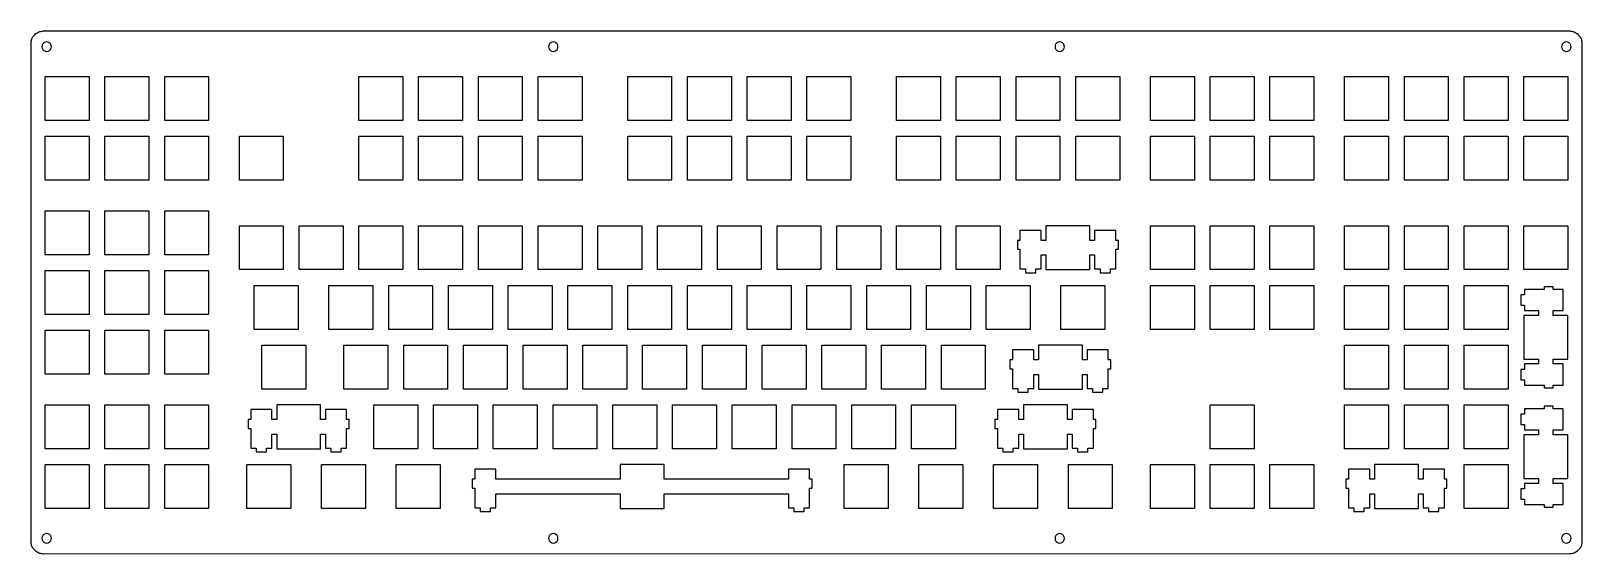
# Model space of a CAD drawing. Extents: x 0 to 495, y 0 to 167.
import ezdxf

# ---------------------------------------------------------------- set-up
doc = ezdxf.new("R2010")
doc.units = 0
doc.layers.get('0').update_dxf_attribs({"linetype": 'CONTINUOUS'})

msp = doc.modelspace()

# ---------------------------------------------------------------- linework, layer by layer
at = {"color": 0}
for p, q in [((0.09508, 163.121), (0.10749, 163.435)), ((0.10749, 163.435), (0.14469, 163.747)), ((0.14469, 163.747), (0.20533, 164.055)), ((0.20533, 164.055), (0.29077, 164.358)), ((0.29077, 164.358), (0.39963, 164.652)), ((0.39963, 164.652), (0.53055, 164.937)), ((0.53055, 164.937), (0.68489, 165.211)), ((0.68489, 165.211), (0.85852, 165.474)), ((0.85852, 165.474), (1.05282, 165.719)), ((1.05282, 165.719), (1.26642, 165.95)), ((1.26642, 165.95), (1.49793, 166.164)), ((1.49793, 166.164), (1.74322, 166.358)), ((1.74322, 166.358), (2.00504, 166.532)), ((2.00504, 166.532), (2.27928, 166.686)), ((2.27928, 166.686), (2.56453, 166.817)), ((2.56453, 166.817), (2.85805, 166.926)), ((2.85805, 166.926), (3.16122, 167.011)), ((3.16122, 167.011), (3.4699, 167.072)), ((3.4699, 167.072), (3.78135, 167.109)), ((3.78135, 167.109), (4.09554, 167.121)), ((4.21404, 163.335), (3.88193, 163.003)), ((4.09554, 167.121), (490.633, 167.121)), ((4.63158, 163.548), (4.21404, 163.335)), ((5.09598, 163.622), (4.63158, 163.548)), ((5.559, 163.548), (5.09598, 163.622)), ((5.97655, 163.335), (5.559, 163.548)), ((6.30865, 163.003), (5.97655, 163.335)), ((165.727, 163.335), (165.395, 163.003)), ((166.145, 163.548), (165.727, 163.335)), ((166.607, 163.622), (166.145, 163.548)), ((167.072, 163.548), (166.607, 163.622)), ((167.489, 163.335), (167.072, 163.548)), ((167.822, 163.003), (167.489, 163.335)), ((327.238, 163.335), (326.908, 163.003)), ((327.658, 163.548), (327.238, 163.335)), ((328.12, 163.622), (327.658, 163.548)), ((328.585, 163.548), (328.12, 163.622)), ((329.002, 163.335), (328.585, 163.548)), ((329.335, 163.003), (329.002, 163.335)), ((488.752, 163.335), (488.421, 163.003)), ((489.169, 163.548), (488.752, 163.335)), ((489.634, 163.622), (489.169, 163.548)), ((490.097, 163.548), (489.634, 163.622)), ((490.516, 163.335), (490.097, 163.548)), ((490.848, 163.003), (490.516, 163.335)), ((490.633, 167.121), (490.947, 167.109)), ((490.947, 167.109), (491.261, 167.072)), ((491.261, 167.072), (491.568, 167.011)), ((491.568, 167.011), (491.871, 166.926)), ((491.871, 166.926), (492.164, 166.817)), ((492.164, 166.817), (492.45, 166.686)), ((492.45, 166.686), (492.725, 166.532)), ((492.725, 166.532), (492.986, 166.358)), ((492.986, 166.358), (493.233, 166.164)), ((493.233, 166.164), (493.462, 165.95)), ((493.462, 165.95), (493.674, 165.719)), ((493.674, 165.719), (493.871, 165.474)), ((493.871, 165.474), (494.044, 165.211)), ((494.044, 165.211), (494.199, 164.937)), ((494.199, 164.937), (494.33, 164.652)), ((494.33, 164.652), (494.436, 164.358)), ((494.436, 164.358), (494.524, 164.055)), ((494.524, 164.055), (494.584, 163.747)), ((494.584, 163.747), (494.623, 163.435)), ((494.623, 163.435), (494.633, 163.121)), ((0.09508, 4.24575), (0.09508, 163.121)), ((3.66832, 162.585), (3.5953, 162.121)), ((3.5953, 162.121), (3.66832, 161.658)), ((3.88193, 163.003), (3.66832, 162.585)), ((3.66832, 161.658), (3.88193, 161.24)), ((3.88193, 161.24), (4.21404, 160.908)), ((4.21404, 160.908), (4.63158, 160.696)), ((4.63158, 160.696), (5.09598, 160.621)), ((5.09598, 160.621), (5.559, 160.696)), ((5.559, 160.696), (5.97655, 160.908)), ((5.97655, 160.908), (6.30865, 161.24)), ((6.52089, 162.585), (6.30865, 163.003)), ((6.30865, 161.24), (6.52089, 161.658)), ((6.59529, 162.121), (6.52089, 162.585)), ((6.52089, 161.658), (6.59529, 162.121)), ((165.181, 162.585), (165.107, 162.121)), ((165.107, 162.121), (165.181, 161.658)), ((165.395, 163.003), (165.181, 162.585)), ((165.181, 161.658), (165.395, 161.24)), ((165.395, 161.24), (165.727, 160.908)), ((165.727, 160.908), (166.145, 160.696)), ((166.145, 160.696), (166.607, 160.621)), ((166.607, 160.621), (167.072, 160.696)), ((167.072, 160.696), (167.489, 160.908)), ((167.489, 160.908), (167.822, 161.24)), ((168.034, 162.585), (167.822, 163.003)), ((167.822, 161.24), (168.034, 161.658)), ((168.107, 162.121), (168.034, 162.585)), ((168.034, 161.658), (168.107, 162.121)), ((326.694, 162.585), (326.62, 162.121)), ((326.62, 162.121), (326.694, 161.658)), ((326.908, 163.003), (326.694, 162.585)), ((326.694, 161.658), (326.908, 161.24)), ((326.908, 161.24), (327.238, 160.908)), ((327.238, 160.908), (327.658, 160.696)), ((327.658, 160.696), (328.12, 160.621)), ((328.12, 160.621), (328.585, 160.696)), ((328.585, 160.696), (329.002, 160.908)), ((329.002, 160.908), (329.335, 161.24)), ((329.547, 162.585), (329.335, 163.003)), ((329.335, 161.24), (329.547, 161.658)), ((329.62, 162.121), (329.547, 162.585)), ((329.547, 161.658), (329.62, 162.121)), ((488.206, 162.585), (488.132, 162.121)), ((488.132, 162.121), (488.206, 161.658)), ((488.421, 163.003), (488.206, 162.585)), ((488.206, 161.658), (488.421, 161.24)), ((488.421, 161.24), (488.752, 160.908)), ((488.752, 160.908), (489.169, 160.696)), ((489.169, 160.696), (489.634, 160.621)), ((489.634, 160.621), (490.097, 160.696)), ((490.097, 160.696), (490.516, 160.908)), ((490.516, 160.908), (490.848, 161.24)), ((491.06, 162.585), (490.848, 163.003)), ((490.848, 161.24), (491.06, 161.658)), ((491.134, 162.121), (491.06, 162.585)), ((491.06, 161.658), (491.134, 162.121)), ((494.633, 163.121), (494.633, 4.24575)), ((4.6192, 152.596), (18.6201, 152.596)), ((4.6192, 138.596), (4.6192, 152.596)), ((18.6201, 152.596), (18.6201, 138.596)), ((23.6706, 152.596), (37.67, 152.596)), ((23.6706, 138.596), (23.6706, 152.596)), ((37.67, 152.596), (37.67, 138.596)), ((42.7207, 152.596), (56.72, 152.596)), ((42.7207, 138.596), (42.7207, 152.596)), ((56.72, 152.596), (56.72, 138.596)), ((104.633, 152.596), (118.632, 152.596)), ((104.633, 138.596), (104.633, 152.596)), ((118.632, 152.596), (118.632, 138.596)), ((123.682, 152.596), (137.682, 152.596)), ((123.682, 138.596), (123.682, 152.596)), ((137.682, 152.596), (137.682, 138.596)), ((142.733, 152.596), (156.732, 152.596)), ((142.733, 138.596), (142.733, 152.596)), ((156.732, 152.596), (156.732, 138.596)), ((161.783, 152.596), (175.782, 152.596)), ((161.783, 138.596), (161.783, 152.596)), ((175.782, 152.596), (175.782, 138.596)), ((190.358, 152.596), (204.357, 152.596)), ((190.358, 138.596), (190.358, 152.596)), ((204.357, 152.596), (204.357, 138.596)), ((209.408, 152.596), (223.407, 152.596)), ((209.408, 138.596), (209.408, 152.596)), ((223.407, 152.596), (223.407, 138.596)), ((228.458, 152.596), (242.457, 152.596)), ((228.458, 138.596), (228.458, 152.596)), ((242.457, 152.596), (242.457, 138.596)), ((247.508, 152.596), (261.507, 152.596)), ((247.508, 138.596), (247.508, 152.596)), ((261.507, 152.596), (261.507, 138.596)), ((276.083, 152.596), (290.082, 152.596)), ((276.083, 138.596), (276.083, 152.596)), ((290.082, 152.596), (290.082, 138.596)), ((295.133, 152.596), (309.132, 152.596)), ((295.133, 138.596), (295.133, 152.596)), ((309.132, 152.596), (309.132, 138.596)), ((314.183, 152.596), (328.182, 152.596)), ((314.183, 138.596), (314.183, 152.596)), ((328.182, 152.596), (328.182, 138.596)), ((333.233, 152.596), (347.232, 152.596)), ((333.233, 138.596), (333.233, 152.596)), ((347.232, 152.596), (347.232, 138.596)), ((357.046, 152.596), (371.045, 152.596)), ((357.046, 138.596), (357.046, 152.596)), ((371.045, 152.596), (371.045, 138.596)), ((376.096, 152.596), (390.095, 152.596)), ((376.096, 138.596), (376.096, 152.596)), ((390.095, 152.596), (390.095, 138.596)), ((395.146, 152.596), (409.145, 152.596)), ((395.146, 138.596), (395.146, 152.596)), ((409.145, 152.596), (409.145, 138.596)), ((418.959, 152.596), (432.957, 152.596)), ((418.959, 138.596), (418.959, 152.596)), ((432.957, 152.596), (432.957, 138.596)), ((438.009, 152.596), (452.007, 152.596)), ((438.009, 138.596), (438.009, 152.596)), ((452.007, 152.596), (452.007, 138.596)), ((457.059, 152.596), (471.057, 152.596)), ((457.059, 138.596), (457.059, 152.596)), ((471.057, 152.596), (471.057, 138.596)), ((476.109, 152.596), (490.107, 152.596)), ((476.109, 138.596), (476.109, 152.596)), ((490.107, 152.596), (490.107, 138.596)), ((18.6201, 138.596), (4.6192, 138.596)), ((37.67, 138.596), (23.6706, 138.596)), ((56.72, 138.596), (42.7207, 138.596)), ((118.632, 138.596), (104.633, 138.596)), ((137.682, 138.596), (123.682, 138.596)), ((156.732, 138.596), (142.733, 138.596)), ((175.782, 138.596), (161.783, 138.596)), ((204.357, 138.596), (190.358, 138.596)), ((223.407, 138.596), (209.408, 138.596)), ((242.457, 138.596), (228.458, 138.596)), ((261.507, 138.596), (247.508, 138.596)), ((290.082, 138.596), (276.083, 138.596)), ((309.132, 138.596), (295.133, 138.596)), ((328.182, 138.596), (314.183, 138.596)), ((347.232, 138.596), (333.233, 138.596)), ((371.045, 138.596), (357.046, 138.596)), ((390.095, 138.596), (376.096, 138.596)), ((409.145, 138.596), (395.146, 138.596)), ((432.957, 138.596), (418.959, 138.596)), ((452.007, 138.596), (438.009, 138.596)), ((471.057, 138.596), (457.059, 138.596)), ((490.107, 138.596), (476.109, 138.596)), ((4.6192, 133.546), (18.6201, 133.546)), ((4.6192, 119.546), (4.6192, 133.546)), ((18.6201, 133.546), (18.6201, 119.546)), ((23.6706, 133.546), (37.67, 133.546)), ((23.6706, 119.546), (23.6706, 133.546)), ((37.67, 133.546), (37.67, 119.546)), ((42.7207, 133.546), (56.72, 133.546)), ((42.7207, 119.546), (42.7207, 133.546)), ((56.72, 133.546), (56.72, 119.546)), ((66.5332, 133.546), (80.5325, 133.546)), ((66.5332, 119.546), (66.5332, 133.546)), ((80.5325, 133.546), (80.5325, 119.546)), ((104.633, 133.546), (118.632, 133.546)), ((104.633, 119.546), (104.633, 133.546)), ((118.632, 133.546), (118.632, 119.546)), ((123.682, 133.546), (137.682, 133.546)), ((123.682, 119.546), (123.682, 133.546)), ((137.682, 133.546), (137.682, 119.546)), ((142.733, 133.546), (156.732, 133.546)), ((142.733, 119.546), (142.733, 133.546)), ((156.732, 133.546), (156.732, 119.546)), ((161.783, 133.546), (175.782, 133.546)), ((161.783, 119.546), (161.783, 133.546)), ((175.782, 133.546), (175.782, 119.546)), ((190.358, 133.546), (204.357, 133.546)), ((190.358, 119.546), (190.358, 133.546)), ((204.357, 133.546), (204.357, 119.546)), ((209.408, 133.546), (223.407, 133.546)), ((209.408, 119.546), (209.408, 133.546)), ((223.407, 133.546), (223.407, 119.546)), ((228.458, 133.546), (242.457, 133.546)), ((228.458, 119.546), (228.458, 133.546)), ((242.457, 133.546), (242.457, 119.546)), ((247.508, 133.546), (261.507, 133.546)), ((247.508, 119.546), (247.508, 133.546)), ((261.507, 133.546), (261.507, 119.546)), ((276.083, 133.546), (290.082, 133.546)), ((276.083, 119.546), (276.083, 133.546)), ((290.082, 133.546), (290.082, 119.546)), ((295.133, 133.546), (309.132, 133.546)), ((295.133, 119.546), (295.133, 133.546)), ((309.132, 133.546), (309.132, 119.546)), ((314.183, 133.546), (328.182, 133.546)), ((314.183, 119.546), (314.183, 133.546)), ((328.182, 133.546), (328.182, 119.546)), ((333.233, 133.546), (347.232, 133.546)), ((333.233, 119.546), (333.233, 133.546)), ((347.232, 133.546), (347.232, 119.546)), ((357.046, 133.546), (371.045, 133.546)), ((357.046, 119.546), (357.046, 133.546)), ((371.045, 133.546), (371.045, 119.546)), ((376.096, 133.546), (390.095, 133.546)), ((376.096, 119.546), (376.096, 133.546)), ((390.095, 133.546), (390.095, 119.546)), ((395.146, 133.546), (409.145, 133.546)), ((395.146, 119.546), (395.146, 133.546)), ((409.145, 133.546), (409.145, 119.546)), ((418.959, 133.546), (432.957, 133.546)), ((418.959, 119.546), (418.959, 133.546)), ((432.957, 133.546), (432.957, 119.546)), ((438.009, 133.546), (452.007, 133.546)), ((438.009, 119.546), (438.009, 133.546)), ((452.007, 133.546), (452.007, 119.546)), ((457.059, 133.546), (471.057, 133.546)), ((457.059, 119.546), (457.059, 133.546)), ((471.057, 133.546), (471.057, 119.546)), ((476.109, 133.546), (490.107, 133.546)), ((476.109, 119.546), (476.109, 133.546)), ((490.107, 133.546), (490.107, 119.546)), ((18.6201, 119.546), (4.6192, 119.546)), ((37.67, 119.546), (23.6706, 119.546)), ((56.72, 119.546), (42.7207, 119.546)), ((80.5325, 119.546), (66.5332, 119.546)), ((118.632, 119.546), (104.633, 119.546)), ((137.682, 119.546), (123.682, 119.546)), ((156.732, 119.546), (142.733, 119.546)), ((175.782, 119.546), (161.783, 119.546)), ((204.357, 119.546), (190.358, 119.546)), ((223.407, 119.546), (209.408, 119.546)), ((242.457, 119.546), (228.458, 119.546)), ((261.507, 119.546), (247.508, 119.546)), ((290.082, 119.546), (276.083, 119.546)), ((309.132, 119.546), (295.133, 119.546)), ((328.182, 119.546), (314.183, 119.546)), ((347.232, 119.546), (333.233, 119.546)), ((371.045, 119.546), (357.046, 119.546)), ((390.095, 119.546), (376.096, 119.546)), ((409.145, 119.546), (395.146, 119.546)), ((432.957, 119.546), (418.959, 119.546)), ((452.007, 119.546), (438.009, 119.546)), ((471.057, 119.546), (457.059, 119.546)), ((490.107, 119.546), (476.109, 119.546)), ((4.6192, 109.735), (18.6201, 109.735)), ((4.6192, 95.7337), (4.6192, 109.735)), ((18.6201, 109.735), (18.6201, 95.7337)), ((23.6706, 109.735), (37.67, 109.735)), ((23.6706, 95.7337), (23.6706, 109.735)), ((37.67, 109.735), (37.67, 95.7337)), ((42.7207, 109.735), (56.72, 109.735)), ((42.7207, 95.7337), (42.7207, 109.735)), ((56.72, 109.735), (56.72, 95.7337)), ((66.5332, 104.971), (80.5325, 104.971)), ((66.5332, 90.9712), (66.5332, 104.971)), ((80.5325, 104.971), (80.5325, 90.9712)), ((85.5832, 104.971), (99.5825, 104.971)), ((85.5832, 90.9712), (85.5832, 104.971)), ((99.5825, 104.971), (99.5825, 90.9712)), ((104.633, 104.971), (118.632, 104.971)), ((104.633, 90.9712), (104.633, 104.971)), ((118.632, 104.971), (118.632, 90.9712)), ((123.682, 104.971), (137.682, 104.971)), ((123.682, 90.9712), (123.682, 104.971)), ((137.682, 104.971), (137.682, 90.9712)), ((142.733, 104.971), (156.732, 104.971)), ((142.733, 90.9712), (142.733, 104.971)), ((156.732, 104.971), (156.732, 90.9712)), ((161.783, 104.971), (175.782, 104.971)), ((161.783, 90.9712), (161.783, 104.971)), ((175.782, 104.971), (175.782, 90.9712)), ((180.833, 104.971), (194.832, 104.971)), ((180.833, 90.9712), (180.833, 104.971)), ((194.832, 104.971), (194.832, 90.9712)), ((199.883, 104.971), (213.882, 104.971)), ((199.883, 90.9712), (199.883, 104.971)), ((213.882, 104.971), (213.882, 90.9712)), ((218.933, 104.971), (232.932, 104.971)), ((218.933, 90.9712), (218.933, 104.971)), ((232.932, 104.971), (232.932, 90.9712)), ((237.983, 104.971), (251.982, 104.971)), ((237.983, 90.9712), (237.983, 104.971)), ((251.982, 104.971), (251.982, 90.9712)), ((257.033, 104.971), (271.032, 104.971)), ((257.033, 90.9712), (257.033, 104.971)), ((271.032, 104.971), (271.032, 90.9712)), ((276.083, 104.971), (290.082, 104.971)), ((276.083, 90.9712), (276.083, 104.971)), ((290.082, 104.971), (290.082, 90.9712)), ((295.133, 104.971), (309.132, 104.971)), ((295.133, 90.9712), (295.133, 104.971)), ((309.132, 104.971), (309.132, 90.9712)), ((323.708, 104.971), (323.708, 100.271)), ((337.707, 104.971), (323.708, 104.971)), ((337.707, 100.271), (337.707, 104.971)), ((357.046, 104.971), (371.045, 104.971)), ((357.046, 90.9712), (357.046, 104.971)), ((371.045, 104.971), (371.045, 90.9712)), ((376.096, 104.971), (390.095, 104.971)), ((376.096, 90.9712), (376.096, 104.971)), ((390.095, 104.971), (390.095, 90.9712)), ((395.146, 104.971), (409.145, 104.971)), ((395.146, 90.9712), (395.146, 104.971)), ((409.145, 104.971), (409.145, 90.9712)), ((418.959, 104.971), (432.957, 104.971)), ((418.959, 90.9712), (418.959, 104.971)), ((432.957, 104.971), (432.957, 90.9712)), ((438.009, 104.971), (452.007, 104.971)), ((438.009, 90.9712), (438.009, 104.971)), ((452.007, 104.971), (452.007, 90.9712)), ((457.059, 104.971), (471.057, 104.971)), ((457.059, 90.9712), (457.059, 104.971)), ((471.057, 104.971), (471.057, 90.9712)), ((476.109, 104.971), (490.107, 104.971)), ((476.109, 90.9712), (476.109, 104.971)), ((490.107, 104.971), (490.107, 90.9712)), ((315.433, 100.271), (314.608, 100.271)), ((314.608, 100.271), (314.608, 97.4714)), ((322.182, 103.502), (315.433, 103.502)), ((315.433, 103.502), (315.433, 100.271)), ((322.182, 100.271), (322.182, 103.502)), ((323.708, 100.271), (322.182, 100.271)), ((339.233, 100.271), (337.707, 100.271)), ((345.983, 103.502), (339.233, 103.502)), ((339.233, 103.502), (339.233, 100.271)), ((345.983, 100.271), (345.983, 103.502)), ((346.808, 100.271), (345.983, 100.271)), ((346.808, 97.4714), (346.808, 100.271)), ((18.6201, 95.7337), (4.6192, 95.7337)), ((37.67, 95.7337), (23.6706, 95.7337)), ((56.72, 95.7337), (42.7207, 95.7337)), ((314.608, 97.4714), (315.433, 97.4714)), ((315.433, 97.4714), (315.433, 91.2012)), ((322.182, 91.2012), (322.182, 95.6716)), ((322.182, 95.6716), (323.708, 95.6716)), ((323.708, 95.6716), (323.708, 90.9712)), ((337.707, 90.9712), (337.707, 95.6716)), ((337.707, 95.6716), (339.233, 95.6716)), ((339.233, 95.6716), (339.233, 91.2012)), ((345.983, 91.2012), (345.983, 97.4714)), ((345.983, 97.4714), (346.808, 97.4714)), ((4.6192, 90.6847), (18.6201, 90.6847)), ((4.6192, 76.6837), (4.6192, 90.6847)), ((18.6201, 90.6847), (18.6201, 76.6837)), ((23.6706, 90.6847), (37.67, 90.6847)), ((23.6706, 76.6837), (23.6706, 90.6847)), ((37.67, 90.6847), (37.67, 76.6837)), ((42.7207, 90.6847), (56.72, 90.6847)), ((42.7207, 76.6837), (42.7207, 90.6847)), ((56.72, 90.6847), (56.72, 76.6837)), ((80.5325, 90.9712), (66.5332, 90.9712)), ((99.5825, 90.9712), (85.5832, 90.9712)), ((118.632, 90.9712), (104.633, 90.9712)), ((137.682, 90.9712), (123.682, 90.9712)), ((156.732, 90.9712), (142.733, 90.9712)), ((175.782, 90.9712), (161.783, 90.9712)), ((194.832, 90.9712), (180.833, 90.9712)), ((213.882, 90.9712), (199.883, 90.9712)), ((232.932, 90.9712), (218.933, 90.9712)), ((251.982, 90.9712), (237.983, 90.9712)), ((271.032, 90.9712), (257.033, 90.9712)), ((290.082, 90.9712), (276.083, 90.9712)), ((309.132, 90.9712), (295.133, 90.9712)), ((315.433, 91.2012), (317.157, 91.2012)), ((317.157, 91.2012), (317.157, 90.001)), ((317.157, 90.001), (320.457, 90.001)), ((320.457, 90.001), (320.457, 91.2012)), ((320.457, 91.2012), (322.182, 91.2012)), ((323.708, 90.9712), (337.707, 90.9712)), ((339.233, 91.2012), (340.957, 91.2012)), ((340.957, 91.2012), (340.957, 90.001)), ((340.957, 90.001), (344.257, 90.001)), ((344.257, 90.001), (344.257, 91.2012)), ((344.257, 91.2012), (345.983, 91.2012)), ((371.045, 90.9712), (357.046, 90.9712)), ((390.095, 90.9712), (376.096, 90.9712)), ((409.145, 90.9712), (395.146, 90.9712)), ((432.957, 90.9712), (418.959, 90.9712)), ((452.007, 90.9712), (438.009, 90.9712)), ((471.057, 90.9712), (457.059, 90.9712)), ((490.107, 90.9712), (476.109, 90.9712)), ((71.2943, 85.9208), (85.295, 85.9208)), ((71.2943, 71.9212), (71.2943, 85.9208)), ((85.295, 85.9208), (85.295, 71.9212)), ((95.1082, 85.9208), (109.107, 85.9208)), ((95.1082, 71.9212), (95.1082, 85.9208)), ((109.107, 85.9208), (109.107, 71.9212)), ((114.158, 85.9208), (128.157, 85.9208)), ((114.158, 71.9212), (114.158, 85.9208)), ((128.157, 85.9208), (128.157, 71.9212)), ((133.208, 85.9208), (147.207, 85.9208)), ((133.208, 71.9212), (133.208, 85.9208)), ((147.207, 85.9208), (147.207, 71.9212)), ((152.258, 85.9208), (166.257, 85.9208)), ((152.258, 71.9212), (152.258, 85.9208)), ((166.257, 85.9208), (166.257, 71.9212)), ((171.308, 85.9208), (185.307, 85.9208)), ((171.308, 71.9212), (171.308, 85.9208)), ((185.307, 85.9208), (185.307, 71.9212)), ((190.358, 85.9208), (204.357, 85.9208)), ((190.358, 71.9212), (190.358, 85.9208)), ((204.357, 85.9208), (204.357, 71.9212)), ((209.408, 85.9208), (223.407, 85.9208)), ((209.408, 71.9212), (209.408, 85.9208)), ((223.407, 85.9208), (223.407, 71.9212)), ((228.458, 85.9208), (242.457, 85.9208)), ((228.458, 71.9212), (228.458, 85.9208)), ((242.457, 85.9208), (242.457, 71.9212)), ((247.508, 85.9208), (261.507, 85.9208)), ((247.508, 71.9212), (247.508, 85.9208)), ((261.507, 85.9208), (261.507, 71.9212)), ((266.558, 85.9208), (280.557, 85.9208)), ((266.558, 71.9212), (266.558, 85.9208)), ((280.557, 85.9208), (280.557, 71.9212)), ((285.608, 85.9208), (299.607, 85.9208)), ((285.608, 71.9212), (285.608, 85.9208)), ((299.607, 85.9208), (299.607, 71.9212)), ((304.658, 85.9208), (318.657, 85.9208)), ((304.658, 71.9212), (304.658, 85.9208)), ((318.657, 85.9208), (318.657, 71.9212)), ((328.471, 85.9208), (342.47, 85.9208)), ((328.471, 71.9212), (328.471, 85.9208)), ((342.47, 85.9208), (342.47, 71.9212)), ((357.046, 85.9208), (371.045, 85.9208)), ((357.046, 71.9212), (357.046, 85.9208)), ((371.045, 85.9208), (371.045, 71.9212)), ((376.096, 85.9208), (390.095, 85.9208)), ((376.096, 71.9212), (376.096, 85.9208)), ((390.095, 85.9208), (390.095, 71.9212)), ((395.146, 85.9208), (409.145, 85.9208)), ((395.146, 71.9212), (395.146, 85.9208)), ((409.145, 85.9208), (409.145, 71.9212)), ((418.959, 85.9208), (432.957, 85.9208)), ((418.959, 71.9212), (418.959, 85.9208)), ((432.957, 85.9208), (432.957, 71.9212)), ((438.009, 85.9208), (452.007, 85.9208)), ((438.009, 71.9212), (438.009, 85.9208)), ((452.007, 85.9208), (452.007, 71.9212)), ((457.059, 85.9208), (471.057, 85.9208)), ((457.059, 71.9212), (457.059, 85.9208)), ((471.057, 85.9208), (471.057, 71.9212)), ((482.607, 84.6709), (476.338, 84.6709)), ((476.338, 84.6709), (476.338, 82.9455)), ((482.607, 85.4964), (482.607, 84.6709)), ((485.408, 85.4964), (482.607, 85.4964)), ((485.408, 84.6709), (485.408, 85.4964)), ((488.636, 84.6709), (485.408, 84.6709)), ((488.636, 77.9212), (488.636, 84.6709)), ((476.338, 82.9455), (475.139, 82.9455)), ((475.139, 82.9455), (475.139, 79.6466)), ((475.139, 79.6466), (476.338, 79.6466)), ((476.338, 79.6466), (476.338, 77.9212)), ((18.6201, 76.6837), (4.6192, 76.6837)), ((37.67, 76.6837), (23.6706, 76.6837)), ((56.72, 76.6837), (42.7207, 76.6837)), ((480.808, 76.3958), (476.109, 76.3958)), ((476.109, 76.3958), (476.109, 62.3962)), ((476.338, 77.9212), (480.808, 77.9212)), ((480.808, 77.9212), (480.808, 76.3958)), ((485.408, 76.3958), (485.408, 77.9212)), ((485.408, 77.9212), (488.636, 77.9212)), ((490.107, 76.3958), (485.408, 76.3958)), ((490.107, 62.3962), (490.107, 76.3958)), ((4.6192, 71.6347), (18.6201, 71.6347)), ((4.6192, 57.6337), (4.6192, 71.6347)), ((18.6201, 71.6347), (18.6201, 57.6337)), ((23.6706, 71.6347), (37.67, 71.6347)), ((23.6706, 57.6337), (23.6706, 71.6347)), ((37.67, 71.6347), (37.67, 57.6337)), ((42.7207, 71.6347), (56.72, 71.6347)), ((42.7207, 57.6337), (42.7207, 71.6347)), ((56.72, 71.6347), (56.72, 57.6337)), ((85.295, 71.9212), (71.2943, 71.9212)), ((109.107, 71.9212), (95.1082, 71.9212)), ((128.157, 71.9212), (114.158, 71.9212)), ((147.207, 71.9212), (133.208, 71.9212)), ((166.257, 71.9212), (152.258, 71.9212)), ((185.307, 71.9212), (171.308, 71.9212)), ((204.357, 71.9212), (190.358, 71.9212)), ((223.407, 71.9212), (209.408, 71.9212)), ((242.457, 71.9212), (228.458, 71.9212)), ((261.507, 71.9212), (247.508, 71.9212)), ((280.557, 71.9212), (266.558, 71.9212)), ((299.607, 71.9212), (285.608, 71.9212)), ((318.657, 71.9212), (304.658, 71.9212)), ((342.47, 71.9212), (328.471, 71.9212)), ((371.045, 71.9212), (357.046, 71.9212)), ((390.095, 71.9212), (376.096, 71.9212)), ((409.145, 71.9212), (395.146, 71.9212)), ((432.957, 71.9212), (418.959, 71.9212)), ((452.007, 71.9212), (438.009, 71.9212)), ((471.057, 71.9212), (457.059, 71.9212)), ((73.6769, 66.8708), (87.6762, 66.8708)), ((73.6769, 52.8712), (73.6769, 66.8708)), ((87.6762, 66.8708), (87.6762, 52.8712)), ((99.8707, 66.8708), (113.87, 66.8708)), ((99.8707, 52.8712), (99.8707, 66.8708)), ((113.87, 66.8708), (113.87, 52.8712)), ((118.921, 66.8708), (132.92, 66.8708)), ((118.921, 52.8712), (118.921, 66.8708)), ((132.92, 66.8708), (132.92, 52.8712)), ((137.971, 66.8708), (151.97, 66.8708)), ((137.971, 52.8712), (137.971, 66.8708)), ((151.97, 66.8708), (151.97, 52.8712)), ((157.021, 66.8708), (171.02, 66.8708)), ((157.021, 52.8712), (157.021, 66.8708)), ((171.02, 66.8708), (171.02, 52.8712)), ((176.071, 66.8708), (190.07, 66.8708)), ((176.071, 52.8712), (176.071, 66.8708)), ((190.07, 66.8708), (190.07, 52.8712)), ((195.121, 66.8708), (209.12, 66.8708)), ((195.121, 52.8712), (195.121, 66.8708)), ((209.12, 66.8708), (209.12, 52.8712)), ((214.171, 66.8708), (228.17, 66.8708)), ((214.171, 52.8712), (214.171, 66.8708)), ((228.17, 66.8708), (228.17, 52.8712)), ((233.221, 66.8708), (247.22, 66.8708)), ((233.221, 52.8712), (233.221, 66.8708)), ((247.22, 66.8708), (247.22, 52.8712)), ((252.271, 66.8708), (266.27, 66.8708)), ((252.271, 52.8712), (252.271, 66.8708)), ((266.27, 66.8708), (266.27, 52.8712)), ((271.321, 66.8708), (285.32, 66.8708)), ((271.321, 52.8712), (271.321, 66.8708)), ((285.32, 66.8708), (285.32, 52.8712)), ((290.371, 66.8708), (304.37, 66.8708)), ((290.371, 52.8712), (290.371, 66.8708)), ((304.37, 66.8708), (304.37, 52.8712)), ((319.801, 65.4018), (313.052, 65.4018)), ((313.052, 65.4018), (313.052, 62.1714)), ((319.801, 62.1714), (319.801, 65.4018)), ((321.327, 66.8708), (321.327, 62.1714)), ((335.326, 66.8708), (321.327, 66.8708)), ((335.326, 62.1714), (335.326, 66.8708)), ((343.601, 65.4018), (336.852, 65.4018)), ((336.852, 65.4018), (336.852, 62.1714)), ((343.601, 62.1714), (343.601, 65.4018)), ((418.959, 66.8708), (432.957, 66.8708)), ((418.959, 52.8712), (418.959, 66.8708)), ((432.957, 66.8708), (432.957, 52.8712)), ((438.009, 66.8708), (452.007, 66.8708)), ((438.009, 52.8712), (438.009, 66.8708)), ((452.007, 66.8708), (452.007, 52.8712)), ((457.059, 66.8708), (471.057, 66.8708)), ((457.059, 52.8712), (457.059, 66.8708)), ((471.057, 66.8708), (471.057, 52.8712)), ((313.052, 62.1714), (312.226, 62.1714)), ((312.226, 62.1714), (312.226, 59.3714)), ((312.226, 59.3714), (313.052, 59.3714)), ((313.052, 59.3714), (313.052, 53.1012)), ((321.327, 62.1714), (319.801, 62.1714)), ((336.852, 62.1714), (335.326, 62.1714)), ((344.427, 62.1714), (343.601, 62.1714)), ((343.601, 53.1012), (343.601, 59.3714)), ((343.601, 59.3714), (344.427, 59.3714)), ((344.427, 59.3714), (344.427, 62.1714)), ((476.109, 62.3962), (480.808, 62.3962)), ((480.808, 60.8707), (476.338, 60.8707)), ((476.338, 60.8707), (476.338, 59.1467)), ((480.808, 62.3962), (480.808, 60.8707)), ((485.408, 60.8707), (485.408, 62.3962)), ((485.408, 62.3962), (490.107, 62.3962)), ((488.636, 60.8707), (485.408, 60.8707)), ((488.636, 54.1211), (488.636, 60.8707)), ((18.6201, 57.6337), (4.6192, 57.6337)), ((37.67, 57.6337), (23.6706, 57.6337)), ((56.72, 57.6337), (42.7207, 57.6337)), ((319.801, 53.1012), (319.801, 57.5716)), ((319.801, 57.5716), (321.327, 57.5716)), ((321.327, 57.5716), (321.327, 52.8712)), ((335.326, 52.8712), (335.326, 57.5716)), ((335.326, 57.5716), (336.852, 57.5716)), ((336.852, 57.5716), (336.852, 53.1012)), ((476.338, 59.1467), (475.139, 59.1467)), ((475.139, 59.1467), (475.139, 55.8465)), ((475.139, 55.8465), (476.338, 55.8465)), ((476.338, 55.8465), (476.338, 54.1211)), ((87.6762, 52.8712), (73.6769, 52.8712)), ((113.87, 52.8712), (99.8707, 52.8712)), ((132.92, 52.8712), (118.921, 52.8712)), ((151.97, 52.8712), (137.971, 52.8712)), ((171.02, 52.8712), (157.021, 52.8712)), ((190.07, 52.8712), (176.071, 52.8712)), ((209.12, 52.8712), (195.121, 52.8712)), ((228.17, 52.8712), (214.171, 52.8712)), ((247.22, 52.8712), (233.221, 52.8712)), ((266.27, 52.8712), (252.271, 52.8712)), ((285.32, 52.8712), (271.321, 52.8712)), ((304.37, 52.8712), (290.371, 52.8712)), ((313.052, 53.1012), (314.777, 53.1012)), ((314.777, 53.1012), (314.777, 51.901)), ((314.777, 51.901), (318.076, 51.901)), ((318.076, 51.901), (318.076, 53.1012)), ((318.076, 53.1012), (319.801, 53.1012)), ((321.327, 52.8712), (335.326, 52.8712)), ((336.852, 53.1012), (338.577, 53.1012)), ((338.577, 53.1012), (338.577, 51.901)), ((338.577, 51.901), (341.876, 51.901)), ((341.876, 51.901), (341.876, 53.1012)), ((341.876, 53.1012), (343.601, 53.1012)), ((432.957, 52.8712), (418.959, 52.8712)), ((452.007, 52.8712), (438.009, 52.8712)), ((471.057, 52.8712), (457.059, 52.8712)), ((476.338, 54.1211), (482.607, 54.1211)), ((482.607, 54.1211), (482.607, 53.2956)), ((482.607, 53.2956), (485.408, 53.2956)), ((485.408, 53.2956), (485.408, 54.1211)), ((485.408, 54.1211), (488.636, 54.1211)), ((4.6192, 47.8208), (18.6201, 47.8208)), ((4.6192, 33.8212), (4.6192, 47.8208)), ((18.6201, 47.8208), (18.6201, 33.8212)), ((23.6706, 47.8208), (37.67, 47.8208)), ((23.6706, 33.8212), (23.6706, 47.8208)), ((37.67, 47.8208), (37.67, 33.8212)), ((42.7207, 47.8208), (56.72, 47.8208)), ((42.7207, 33.8212), (42.7207, 47.8208)), ((56.72, 47.8208), (56.72, 33.8212)), ((76.9137, 46.3518), (70.1629, 46.3518)), ((70.1629, 46.3518), (70.1629, 43.1214)), ((76.9137, 43.1214), (76.9137, 46.3518)), ((78.438, 47.8208), (78.438, 43.1214)), ((92.4387, 47.8208), (78.438, 47.8208)), ((92.4387, 43.1214), (92.4387, 47.8208)), ((100.714, 46.3518), (93.9631, 46.3518)), ((93.9631, 46.3518), (93.9631, 43.1214)), ((100.714, 43.1214), (100.714, 46.3518)), ((109.396, 47.8208), (123.395, 47.8208)), ((109.396, 33.8212), (109.396, 47.8208)), ((123.395, 47.8208), (123.395, 33.8212)), ((128.446, 47.8208), (142.445, 47.8208)), ((128.446, 33.8212), (128.446, 47.8208)), ((142.445, 47.8208), (142.445, 33.8212)), ((147.496, 47.8208), (161.495, 47.8208)), ((147.496, 33.8212), (147.496, 47.8208)), ((161.495, 47.8208), (161.495, 33.8212)), ((166.546, 47.8208), (180.545, 47.8208)), ((166.546, 33.8212), (166.546, 47.8208)), ((180.545, 47.8208), (180.545, 33.8212)), ((185.596, 47.8208), (199.595, 47.8208)), ((185.596, 33.8212), (185.596, 47.8208)), ((199.595, 47.8208), (199.595, 33.8212)), ((204.646, 47.8208), (218.645, 47.8208)), ((204.646, 33.8212), (204.646, 47.8208)), ((218.645, 47.8208), (218.645, 33.8212)), ((223.696, 47.8208), (237.695, 47.8208)), ((223.696, 33.8212), (223.696, 47.8208)), ((237.695, 47.8208), (237.695, 33.8212)), ((242.746, 47.8208), (256.745, 47.8208)), ((242.746, 33.8212), (242.746, 47.8208)), ((256.745, 47.8208), (256.745, 33.8212)), ((261.796, 47.8208), (275.795, 47.8208)), ((261.796, 33.8212), (261.796, 47.8208)), ((275.795, 47.8208), (275.795, 33.8212)), ((280.846, 47.8208), (294.845, 47.8208)), ((280.846, 33.8212), (280.846, 47.8208)), ((294.845, 47.8208), (294.845, 33.8212)), ((315.039, 46.3518), (308.288, 46.3518)), ((308.288, 46.3518), (308.288, 43.1214)), ((315.039, 43.1214), (315.039, 46.3518)), ((316.563, 47.8208), (316.563, 43.1214)), ((330.564, 47.8208), (316.563, 47.8208)), ((330.564, 43.1214), (330.564, 47.8208)), ((338.839, 46.3518), (332.088, 46.3518)), ((332.088, 46.3518), (332.088, 43.1214)), ((338.839, 43.1214), (338.839, 46.3518)), ((376.096, 47.8208), (390.095, 47.8208)), ((376.096, 33.8212), (376.096, 47.8208)), ((390.095, 47.8208), (390.095, 33.8212)), ((418.959, 47.8208), (432.957, 47.8208)), ((418.959, 33.8212), (418.959, 47.8208)), ((432.957, 47.8208), (432.957, 33.8212)), ((438.009, 47.8208), (452.007, 47.8208)), ((438.009, 33.8212), (438.009, 47.8208)), ((452.007, 47.8208), (452.007, 33.8212)), ((457.059, 47.8208), (471.057, 47.8208)), ((457.059, 33.8212), (457.059, 47.8208)), ((471.057, 47.8208), (471.057, 33.8212)), ((476.338, 44.8455), (475.139, 44.8455)), ((475.139, 44.8455), (475.139, 41.5477)), ((482.607, 46.5709), (476.338, 46.5709)), ((476.338, 46.5709), (476.338, 44.8455)), ((482.607, 47.3964), (482.607, 46.5709)), ((485.408, 47.3964), (482.607, 47.3964)), ((485.408, 46.5709), (485.408, 47.3964)), ((488.636, 46.5709), (485.408, 46.5709)), ((488.636, 39.8212), (488.636, 46.5709)), ((70.1629, 43.1214), (69.3388, 43.1214)), ((69.3388, 43.1214), (69.3388, 40.3214)), ((69.3388, 40.3214), (70.1629, 40.3214)), ((70.1629, 40.3214), (70.1629, 34.0513)), ((78.438, 43.1214), (76.9137, 43.1214)), ((93.9631, 43.1214), (92.4387, 43.1214)), ((101.538, 43.1214), (100.714, 43.1214)), ((100.714, 34.0513), (100.714, 40.3214)), ((100.714, 40.3214), (101.538, 40.3214)), ((101.538, 40.3214), (101.538, 43.1214)), ((308.288, 43.1214), (307.464, 43.1214)), ((307.464, 43.1214), (307.464, 40.3214)), ((307.464, 40.3214), (308.288, 40.3214)), ((308.288, 40.3214), (308.288, 34.0513)), ((316.563, 43.1214), (315.039, 43.1214)), ((332.088, 43.1214), (330.564, 43.1214)), ((339.663, 43.1214), (338.839, 43.1214)), ((338.839, 34.0513), (338.839, 40.3214)), ((338.839, 40.3214), (339.663, 40.3214)), ((339.663, 40.3214), (339.663, 43.1214)), ((475.139, 41.5477), (476.338, 41.5477)), ((476.338, 41.5477), (476.338, 39.8212)), ((476.338, 39.8212), (480.808, 39.8212)), ((480.808, 39.8212), (480.808, 38.2958)), ((485.408, 38.2958), (485.408, 39.8212)), ((485.408, 39.8212), (488.636, 39.8212)), ((76.9137, 34.0513), (76.9137, 38.5216)), ((76.9137, 38.5216), (78.438, 38.5216)), ((78.438, 38.5216), (78.438, 33.8212)), ((92.4387, 33.8212), (92.4387, 38.5216)), ((92.4387, 38.5216), (93.9631, 38.5216)), ((93.9631, 38.5216), (93.9631, 34.0513)), ((315.039, 34.0513), (315.039, 38.5216)), ((315.039, 38.5216), (316.563, 38.5216)), ((316.563, 38.5216), (316.563, 33.8212)), ((330.564, 33.8212), (330.564, 38.5216)), ((330.564, 38.5216), (332.088, 38.5216)), ((332.088, 38.5216), (332.088, 34.0513)), ((480.808, 38.2958), (476.109, 38.2958)), ((476.109, 38.2958), (476.109, 24.2962)), ((490.107, 38.2958), (485.408, 38.2958)), ((490.107, 24.2962), (490.107, 38.2958)), ((18.6201, 33.8212), (4.6192, 33.8212)), ((37.67, 33.8212), (23.6706, 33.8212)), ((56.72, 33.8212), (42.7207, 33.8212)), ((70.1629, 34.0513), (71.888, 34.0513)), ((71.888, 34.0513), (71.888, 32.8511)), ((71.888, 32.8511), (75.1886, 32.8511)), ((75.1886, 32.8511), (75.1886, 34.0513)), ((75.1886, 34.0513), (76.9137, 34.0513)), ((78.438, 33.8212), (92.4387, 33.8212)), ((93.9631, 34.0513), (95.6882, 34.0513)), ((95.6882, 34.0513), (95.6882, 32.8511)), ((95.6882, 32.8511), (98.9887, 32.8511)), ((98.9887, 32.8511), (98.9887, 34.0513)), ((98.9887, 34.0513), (100.714, 34.0513)), ((123.395, 33.8212), (109.396, 33.8212)), ((142.445, 33.8212), (128.446, 33.8212)), ((161.495, 33.8212), (147.496, 33.8212)), ((180.545, 33.8212), (166.546, 33.8212)), ((199.595, 33.8212), (185.596, 33.8212)), ((218.645, 33.8212), (204.646, 33.8212)), ((237.695, 33.8212), (223.696, 33.8212)), ((256.745, 33.8212), (242.746, 33.8212)), ((275.795, 33.8212), (261.796, 33.8212)), ((294.845, 33.8212), (280.846, 33.8212)), ((308.288, 34.0513), (310.013, 34.0513)), ((310.013, 34.0513), (310.013, 32.8511)), ((310.013, 32.8511), (313.314, 32.8511)), ((313.314, 32.8511), (313.314, 34.0513)), ((313.314, 34.0513), (315.039, 34.0513)), ((316.563, 33.8212), (330.564, 33.8212)), ((332.088, 34.0513), (333.813, 34.0513)), ((333.813, 34.0513), (333.813, 32.8511)), ((333.813, 32.8511), (337.114, 32.8511)), ((337.114, 32.8511), (337.114, 34.0513)), ((337.114, 34.0513), (338.839, 34.0513)), ((390.095, 33.8212), (376.096, 33.8212)), ((432.957, 33.8212), (418.959, 33.8212)), ((452.007, 33.8212), (438.009, 33.8212)), ((471.057, 33.8212), (457.059, 33.8212)), ((4.6192, 28.7707), (18.6201, 28.7707)), ((4.6192, 14.7712), (4.6192, 28.7707)), ((18.6201, 28.7707), (18.6201, 14.7712)), ((23.6706, 28.7707), (37.67, 28.7707)), ((23.6706, 14.7712), (23.6706, 28.7707)), ((37.67, 28.7707), (37.67, 14.7712)), ((42.7207, 28.7707), (56.72, 28.7707)), ((42.7207, 14.7712), (42.7207, 28.7707)), ((56.72, 28.7707), (56.72, 14.7712)), ((68.913, 28.7707), (82.9137, 28.7707)), ((68.913, 14.7712), (68.913, 28.7707)), ((82.9137, 28.7707), (82.9137, 14.7712)), ((92.7269, 28.7707), (106.726, 28.7707)), ((92.7269, 14.7712), (92.7269, 28.7707)), ((106.726, 28.7707), (106.726, 14.7712)), ((116.538, 28.7707), (130.539, 28.7707)), ((116.538, 14.7712), (116.538, 28.7707)), ((130.539, 28.7707), (130.539, 14.7712)), ((148.351, 27.3017), (141.602, 27.3017)), ((141.602, 27.3017), (141.602, 24.0716)), ((148.351, 24.0716), (148.351, 27.3017)), ((187.977, 28.7707), (187.977, 24.0716)), ((201.976, 28.7707), (187.977, 28.7707)), ((201.976, 24.0716), (201.976, 28.7707)), ((248.351, 27.3017), (241.602, 27.3017)), ((241.602, 27.3017), (241.602, 24.0716)), ((248.351, 24.0716), (248.351, 27.3017)), ((259.413, 28.7707), (273.414, 28.7707)), ((259.413, 14.7712), (259.413, 28.7707)), ((273.414, 28.7707), (273.414, 14.7712)), ((283.227, 28.7707), (297.226, 28.7707)), ((283.227, 14.7712), (283.227, 28.7707)), ((297.226, 28.7707), (297.226, 14.7712)), ((307.038, 28.7707), (321.039, 28.7707)), ((307.038, 14.7712), (307.038, 28.7707)), ((321.039, 28.7707), (321.039, 14.7712)), ((330.852, 28.7707), (344.851, 28.7707)), ((330.852, 14.7712), (330.852, 28.7707)), ((344.851, 28.7707), (344.851, 14.7712)), ((357.046, 28.7707), (371.045, 28.7707)), ((357.046, 14.7712), (357.046, 28.7707)), ((371.045, 28.7707), (371.045, 14.7712)), ((376.096, 28.7707), (390.095, 28.7707)), ((376.096, 14.7712), (376.096, 28.7707)), ((390.095, 28.7707), (390.095, 14.7712)), ((395.146, 28.7707), (409.145, 28.7707)), ((395.146, 14.7712), (395.146, 28.7707)), ((409.145, 28.7707), (409.145, 14.7712)), ((426.956, 27.3017), (420.208, 27.3017)), ((420.208, 27.3017), (420.208, 24.0716)), ((426.956, 24.0716), (426.956, 27.3017)), ((428.484, 28.7707), (428.484, 24.0716)), ((442.482, 28.7707), (428.484, 28.7707)), ((442.482, 24.0716), (442.482, 28.7707)), ((450.758, 27.3017), (444.01, 27.3017)), ((444.01, 27.3017), (444.01, 24.0716)), ((450.758, 24.0716), (450.758, 27.3017)), ((457.059, 28.7707), (471.057, 28.7707)), ((457.059, 14.7712), (457.059, 28.7707)), ((471.057, 28.7707), (471.057, 14.7712)), ((141.602, 24.0716), (140.776, 24.0716)), ((140.776, 24.0716), (140.776, 21.2714)), ((140.776, 21.2714), (141.602, 21.2714)), ((141.602, 21.2714), (141.602, 15.0013)), ((187.977, 24.0716), (148.351, 24.0716)), ((241.602, 24.0716), (201.976, 24.0716)), ((249.177, 24.0716), (248.351, 24.0716)), ((248.351, 15.0013), (248.351, 21.2714)), ((248.351, 21.2714), (249.177, 21.2714)), ((249.177, 21.2714), (249.177, 24.0716)), ((420.208, 24.0716), (419.382, 24.0716)), ((419.382, 24.0716), (419.382, 21.2714)), ((419.382, 21.2714), (420.208, 21.2714)), ((420.208, 21.2714), (420.208, 15.0013)), ((428.484, 24.0716), (426.956, 24.0716)), ((444.01, 24.0716), (442.482, 24.0716)), ((451.584, 24.0716), (450.758, 24.0716)), ((450.758, 15.0013), (450.758, 21.2714)), ((450.758, 21.2714), (451.584, 21.2714)), ((451.584, 21.2714), (451.584, 24.0716)), ((476.338, 21.0468), (475.139, 21.0468)), ((475.139, 21.0468), (475.139, 17.7464)), ((476.109, 24.2962), (480.808, 24.2962)), ((480.808, 22.7707), (476.338, 22.7707)), ((476.338, 22.7707), (476.338, 21.0468)), ((480.808, 24.2962), (480.808, 22.7707)), ((485.408, 22.7707), (485.408, 24.2962)), ((485.408, 24.2962), (490.107, 24.2962)), ((488.636, 22.7707), (485.408, 22.7707)), ((488.636, 16.0211), (488.636, 22.7707)), ((141.602, 15.0013), (143.327, 15.0013)), ((143.327, 15.0013), (143.327, 13.8011)), ((146.626, 13.8011), (146.626, 15.0013)), ((146.626, 15.0013), (148.351, 15.0013)), ((148.351, 15.0013), (148.351, 19.4717)), ((148.351, 19.4717), (187.977, 19.4717)), ((187.977, 19.4717), (187.977, 14.7712)), ((201.976, 14.7712), (201.976, 19.4717)), ((201.976, 19.4717), (241.602, 19.4717)), ((241.602, 19.4717), (241.602, 15.0013)), ((241.602, 15.0013), (243.327, 15.0013)), ((243.327, 15.0013), (243.327, 13.8011)), ((246.626, 13.8011), (246.626, 15.0013)), ((246.626, 15.0013), (248.351, 15.0013)), ((420.208, 15.0013), (421.933, 15.0013)), ((421.933, 15.0013), (421.933, 13.8011)), ((425.231, 13.8011), (425.231, 15.0013)), ((425.231, 15.0013), (426.956, 15.0013)), ((426.956, 15.0013), (426.956, 19.4717)), ((426.956, 19.4717), (428.484, 19.4717)), ((428.484, 19.4717), (428.484, 14.7712)), ((442.482, 14.7712), (442.482, 19.4717)), ((442.482, 19.4717), (444.01, 19.4717)), ((444.01, 19.4717), (444.01, 15.0013)), ((444.01, 15.0013), (445.731, 15.0013)), ((445.731, 15.0013), (445.731, 13.8011)), ((449.033, 13.8011), (449.033, 15.0013)), ((449.033, 15.0013), (450.758, 15.0013)), ((475.139, 17.7464), (476.338, 17.7464)), ((476.338, 17.7464), (476.338, 16.0211)), ((476.338, 16.0211), (482.607, 16.0211)), ((482.607, 16.0211), (482.607, 15.1956)), ((482.607, 15.1956), (485.408, 15.1956)), ((485.408, 15.1956), (485.408, 16.0211)), ((485.408, 16.0211), (488.636, 16.0211)), ((18.6201, 14.7712), (4.6192, 14.7712)), ((37.67, 14.7712), (23.6706, 14.7712)), ((56.72, 14.7712), (42.7207, 14.7712)), ((82.9137, 14.7712), (68.913, 14.7712)), ((106.726, 14.7712), (92.7269, 14.7712)), ((130.539, 14.7712), (116.538, 14.7712)), ((143.327, 13.8011), (146.626, 13.8011)), ((187.977, 14.7712), (201.976, 14.7712)), ((243.327, 13.8011), (246.626, 13.8011)), ((273.414, 14.7712), (259.413, 14.7712)), ((297.226, 14.7712), (283.227, 14.7712)), ((321.039, 14.7712), (307.038, 14.7712)), ((344.851, 14.7712), (330.852, 14.7712)), ((371.045, 14.7712), (357.046, 14.7712)), ((390.095, 14.7712), (376.096, 14.7712)), ((409.145, 14.7712), (395.146, 14.7712)), ((421.933, 13.8011), (425.231, 13.8011)), ((428.484, 14.7712), (442.482, 14.7712)), ((445.731, 13.8011), (449.033, 13.8011)), ((471.057, 14.7712), (457.059, 14.7712)), ((3.66832, 5.70921), (3.5953, 5.24482)), ((3.5953, 5.24482), (3.66832, 4.7818)), ((3.88193, 6.12676), (3.66832, 5.70921)), ((4.21404, 6.45887), (3.88193, 6.12676)), ((4.63158, 6.67247), (4.21404, 6.45887)), ((5.09598, 6.7455), (4.63158, 6.67247)), ((5.559, 6.67247), (5.09598, 6.7455)), ((5.97655, 6.45887), (5.559, 6.67247)), ((6.30865, 6.12676), (5.97655, 6.45887)), ((6.52089, 5.70921), (6.30865, 6.12676)), ((6.59529, 5.24482), (6.52089, 5.70921)), ((6.52089, 4.7818), (6.59529, 5.24482)), ((165.181, 5.70921), (165.107, 5.24482)), ((165.107, 5.24482), (165.181, 4.7818)), ((165.395, 6.12676), (165.181, 5.70921)), ((165.727, 6.45887), (165.395, 6.12676)), ((166.145, 6.67247), (165.727, 6.45887)), ((166.607, 6.7455), (166.145, 6.67247)), ((167.072, 6.67247), (166.607, 6.7455)), ((167.489, 6.45887), (167.072, 6.67247)), ((167.822, 6.12676), (167.489, 6.45887)), ((168.034, 5.70921), (167.822, 6.12676)), ((168.107, 5.24482), (168.034, 5.70921)), ((168.034, 4.7818), (168.107, 5.24482)), ((326.694, 5.70921), (326.62, 5.24482)), ((326.62, 5.24482), (326.694, 4.7818)), ((326.908, 6.12676), (326.694, 5.70921)), ((327.238, 6.45887), (326.908, 6.12676)), ((327.658, 6.67247), (327.238, 6.45887)), ((328.12, 6.7455), (327.658, 6.67247)), ((328.585, 6.67247), (328.12, 6.7455)), ((329.002, 6.45887), (328.585, 6.67247)), ((329.335, 6.12676), (329.002, 6.45887)), ((329.547, 5.70921), (329.335, 6.12676)), ((329.62, 5.24482), (329.547, 5.70921)), ((329.547, 4.7818), (329.62, 5.24482)), ((488.206, 5.70921), (488.132, 5.24482)), ((488.132, 5.24482), (488.206, 4.7818)), ((488.421, 6.12676), (488.206, 5.70921)), ((488.752, 6.45887), (488.421, 6.12676)), ((489.169, 6.67247), (488.752, 6.45887)), ((489.634, 6.7455), (489.169, 6.67247)), ((490.097, 6.67247), (489.634, 6.7455)), ((490.516, 6.45887), (490.097, 6.67247)), ((490.848, 6.12676), (490.516, 6.45887)), ((491.06, 5.70921), (490.848, 6.12676)), ((491.134, 5.24482), (491.06, 5.70921)), ((491.06, 4.7818), (491.134, 5.24482)), ((0.10749, 3.93153), (0.09508, 4.24575)), ((0.14469, 3.6201), (0.10749, 3.93153)), ((0.20533, 3.31281), (0.14469, 3.6201)), ((0.29077, 3.00964), (0.20533, 3.31281)), ((0.39963, 2.71473), (0.29077, 3.00964)), ((0.53055, 2.43086), (0.39963, 2.71473)), ((0.68489, 2.15663), (0.53055, 2.43086)), ((0.85852, 1.8948), (0.68489, 2.15663)), ((1.05282, 1.64814), (0.85852, 1.8948)), ((1.26642, 1.41662), (1.05282, 1.64814)), ((1.49793, 1.2044), (1.26642, 1.41662)), ((1.74322, 1.00873), (1.49793, 1.2044)), ((2.00504, 0.83509), (1.74322, 1.00873)), ((2.27928, 0.68075), (2.00504, 0.83509)), ((2.56453, 0.54984), (2.27928, 0.68075)), ((2.85805, 0.44097), (2.56453, 0.54984)), ((3.16122, 0.35553), (2.85805, 0.44097)), ((3.4699, 0.2949), (3.16122, 0.35553)), ((3.78135, 0.25769), (3.4699, 0.2949)), ((3.66832, 4.7818), (3.88193, 4.36425)), ((4.09554, 0.24529), (3.78135, 0.25769)), ((3.88193, 4.36425), (4.21404, 4.03214)), ((490.633, 0.24667), (4.09554, 0.24529)), ((4.21404, 4.03214), (4.63158, 3.81854)), ((4.63158, 3.81854), (5.09598, 3.74551)), ((5.09598, 3.74551), (5.559, 3.81854)), ((5.559, 3.81854), (5.97655, 4.03214)), ((5.97655, 4.03214), (6.30865, 4.36425)), ((6.30865, 4.36425), (6.52089, 4.7818)), ((165.181, 4.7818), (165.395, 4.36425)), ((165.395, 4.36425), (165.727, 4.03214)), ((165.727, 4.03214), (166.145, 3.81854)), ((166.145, 3.81854), (166.607, 3.74551)), ((166.607, 3.74551), (167.072, 3.81854)), ((167.072, 3.81854), (167.489, 4.03214)), ((167.489, 4.03214), (167.822, 4.36425)), ((167.822, 4.36425), (168.034, 4.7818)), ((326.694, 4.7818), (326.908, 4.36425)), ((326.908, 4.36425), (327.238, 4.03214)), ((327.238, 4.03214), (327.658, 3.81854)), ((327.658, 3.81854), (328.12, 3.74551)), ((328.12, 3.74551), (328.585, 3.81854)), ((328.585, 3.81854), (329.002, 4.03214)), ((329.002, 4.03214), (329.335, 4.36425)), ((329.335, 4.36425), (329.547, 4.7818)), ((488.206, 4.7818), (488.421, 4.36425)), ((488.421, 4.36425), (488.752, 4.03214)), ((488.752, 4.03214), (489.169, 3.81854)), ((489.169, 3.81854), (489.634, 3.74551)), ((489.634, 3.74551), (490.097, 3.81854)), ((490.097, 3.81854), (490.516, 4.03214)), ((490.516, 4.03214), (490.848, 4.36425)), ((490.947, 0.25769), (490.633, 0.24667)), ((490.848, 4.36425), (491.06, 4.7818)), ((491.261, 0.2949), (490.947, 0.25769)), ((491.568, 0.35553), (491.261, 0.2949)), ((491.871, 0.44097), (491.568, 0.35553)), ((492.164, 0.54984), (491.871, 0.44097)), ((492.45, 0.68075), (492.164, 0.54984)), ((492.725, 0.83509), (492.45, 0.68075)), ((492.986, 1.00873), (492.725, 0.83509)), ((493.233, 1.2044), (492.986, 1.00873)), ((493.462, 1.41662), (493.233, 1.2044)), ((493.674, 1.64814), (493.462, 1.41662)), ((493.871, 1.8948), (493.674, 1.64814)), ((494.044, 2.15663), (493.871, 1.8948)), ((494.199, 2.43086), (494.044, 2.15663)), ((494.33, 2.71473), (494.199, 2.43086)), ((494.436, 3.00964), (494.33, 2.71473)), ((494.524, 3.31281), (494.436, 3.00964)), ((494.584, 3.6201), (494.524, 3.31281)), ((494.623, 3.93153), (494.584, 3.6201)), ((494.633, 4.24575), (494.623, 3.93153))]:
    msp.add_line(p, q, dxfattribs=at)

doc.saveas('drawing.dxf')
